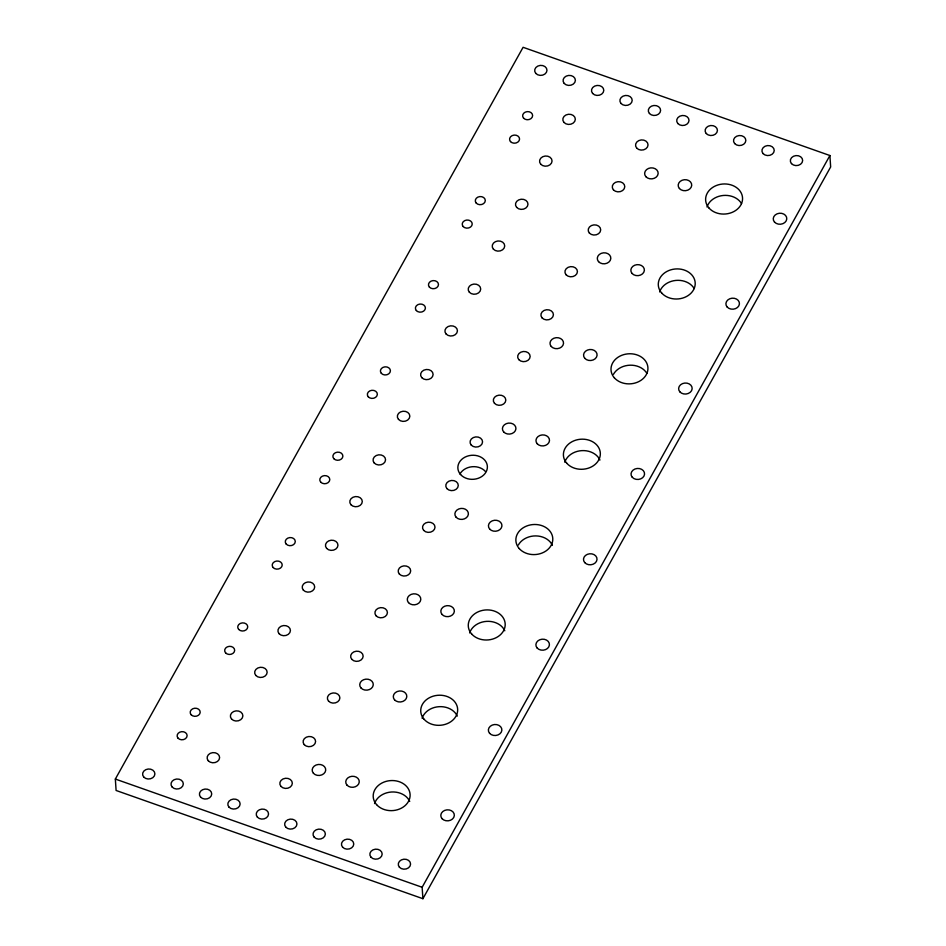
<?xml version="1.0" encoding="UTF-8"?>
<svg xmlns="http://www.w3.org/2000/svg" width="946" height="946" viewBox="0 0 946 946"><rect width="100%" height="100%" fill="white"/><g stroke="black" fill="none" stroke-linecap="round" stroke-linejoin="round"><path stroke-width="1.42" d="M115.341 779.055L523.091 47.3L829.902 155.522L830.659 166.945L422.909 898.7L116.098 790.478L115.341 779.055L422.141 887.277L422.909 898.7M422.141 887.277L829.902 155.522M459.957 473.981A14.781 12.038 -3.8 0 1 485.44 471.486M564.774 462.204A18.482 15.041 -3.8 0 1 581.743 450.639A18.482 15.041 -3.8 0 1 599.953 460.04M613.446 374.32A18.482 15.041 -3.8 0 1 630.119 365.191A18.482 15.041 -3.8 0 1 646.91 373.41M422.093 718.25A18.482 15.041 -3.8 0 1 439.074 706.686A18.482 15.041 -3.8 0 1 457.273 716.098M469.642 632.933A18.482 15.041 -3.8 0 1 486.611 621.368A18.482 15.041 -3.8 0 1 504.809 630.769M706.993 206.985A18.482 15.041 -3.8 0 1 723.146 195.479A18.482 15.041 -3.8 0 1 741.534 203.603M659.658 291.936A18.482 15.041 -3.8 0 1 675.811 280.43A18.482 15.041 -3.8 0 1 694.198 288.554M518.313 545.05A18.482 15.041 -3.8 0 1 535.803 535.909A18.482 15.041 -3.8 0 1 552.405 545.357M374.557 803.568A18.482 15.041 -3.8 0 1 391.526 792.003A18.482 15.041 -3.8 0 1 409.724 801.416M460.56 474.514A14.781 12.038 -3.8 0 0 486.043 472.019A14.781 12.038 -3.8 0 0 471.262 455.322A14.781 12.038 -3.8 0 0 460.56 474.514M649.429 113.485A6.161 5.014 -3.8 0 0 660.048 112.444A6.161 5.014 -3.8 0 0 653.887 105.491A6.161 5.014 -3.8 0 0 649.429 113.485M677.833 123.512A6.161 5.014 -3.8 0 0 688.452 122.472A6.161 5.014 -3.8 0 0 682.291 115.507A6.161 5.014 -3.8 0 0 677.833 123.512M706.248 133.528A6.161 5.014 -3.8 0 0 716.867 132.487A6.161 5.014 -3.8 0 0 710.706 125.534A6.161 5.014 -3.8 0 0 706.248 133.528M225.586 652.846A5.002 4.068 -3.8 0 0 234.206 652.007A5.002 4.068 -3.8 0 0 229.204 646.355A5.002 4.068 -3.8 0 0 225.586 652.846M734.652 143.556A6.161 5.014 -3.8 0 0 745.271 142.515A6.161 5.014 -3.8 0 0 739.11 135.55A6.161 5.014 -3.8 0 0 734.652 143.556M523.552 118.12A5.002 4.068 -3.8 0 0 532.172 117.28A5.002 4.068 -3.8 0 0 527.17 111.628A5.002 4.068 -3.8 0 0 523.552 118.12M421.75 377.62A6.255 5.097 -3.8 0 0 432.535 376.567A6.255 5.097 -3.8 0 0 426.268 369.496A6.255 5.097 -3.8 0 0 421.75 377.62M463.15 226.532A5.002 4.068 -3.8 0 0 471.77 225.68A5.002 4.068 -3.8 0 0 466.768 220.04A5.002 4.068 -3.8 0 0 463.15 226.532M423.654 530.351A6.255 5.097 -3.8 0 0 434.439 529.299A6.255 5.097 -3.8 0 0 428.183 522.227A6.255 5.097 -3.8 0 0 423.654 530.351M791.471 163.599A6.161 5.014 -3.8 0 0 802.09 162.558A6.161 5.014 -3.8 0 0 795.929 155.593A6.161 5.014 -3.8 0 0 791.471 163.599M763.055 153.571A6.161 5.014 -3.8 0 0 773.674 152.531A6.161 5.014 -3.8 0 0 767.513 145.578A6.161 5.014 -3.8 0 0 763.055 153.571M621.025 103.469A6.161 5.014 -3.8 0 0 631.632 102.428A6.161 5.014 -3.8 0 0 625.472 95.475A6.161 5.014 -3.8 0 0 621.025 103.469M592.61 93.441A6.161 5.014 -3.8 0 0 603.229 92.401A6.161 5.014 -3.8 0 0 597.068 85.447A6.161 5.014 -3.8 0 0 592.61 93.441M564.206 83.425A6.161 5.014 -3.8 0 0 574.825 82.385A6.161 5.014 -3.8 0 0 568.664 75.432A6.161 5.014 -3.8 0 0 564.206 83.425M535.803 73.398A6.161 5.014 -3.8 0 0 546.41 72.369A6.161 5.014 -3.8 0 0 540.249 65.404A6.161 5.014 -3.8 0 0 535.803 73.398M399.401 867.198A6.161 5.014 -3.8 0 0 410.008 866.158A6.161 5.014 -3.8 0 0 403.847 859.205A6.161 5.014 -3.8 0 0 399.401 867.198M370.986 857.182A6.161 5.014 -3.8 0 0 381.605 856.142A6.161 5.014 -3.8 0 0 375.444 849.177A6.161 5.014 -3.8 0 0 370.986 857.182M342.582 847.155A6.161 5.014 -3.8 0 0 353.201 846.114A6.161 5.014 -3.8 0 0 347.04 839.161A6.161 5.014 -3.8 0 0 342.582 847.155M314.167 837.139A6.161 5.014 -3.8 0 0 324.785 836.098A6.161 5.014 -3.8 0 0 318.625 829.134A6.161 5.014 -3.8 0 0 314.167 837.139M285.763 827.111A6.161 5.014 -3.8 0 0 296.382 826.071A6.161 5.014 -3.8 0 0 290.221 819.118A6.161 5.014 -3.8 0 0 285.763 827.111M257.359 817.096A6.161 5.014 -3.8 0 0 267.978 816.055A6.161 5.014 -3.8 0 0 261.817 809.102A6.161 5.014 -3.8 0 0 257.359 817.096M228.944 807.068A6.161 5.014 -3.8 0 0 239.563 806.027A6.161 5.014 -3.8 0 0 233.402 799.074A6.161 5.014 -3.8 0 0 228.944 807.068M200.54 797.052A6.161 5.014 -3.8 0 0 211.159 796.012A6.161 5.014 -3.8 0 0 204.998 789.059A6.161 5.014 -3.8 0 0 200.54 797.052M172.137 787.025A6.161 5.014 -3.8 0 0 182.744 785.996A6.161 5.014 -3.8 0 0 176.583 779.031A6.161 5.014 -3.8 0 0 172.137 787.025M143.721 777.009A6.161 5.014 -3.8 0 0 154.34 775.968A6.161 5.014 -3.8 0 0 148.179 769.015A6.161 5.014 -3.8 0 0 143.721 777.009M191.116 714.715A5.002 4.068 -3.8 0 0 199.736 713.863A5.002 4.068 -3.8 0 0 194.734 708.223A5.002 4.068 -3.8 0 0 191.116 714.715M178.037 738.164A5.002 4.068 -3.8 0 0 186.658 737.324A5.002 4.068 -3.8 0 0 181.656 731.672A5.002 4.068 -3.8 0 0 178.037 738.164M238.652 629.397A5.002 4.068 -3.8 0 0 247.273 628.546A5.002 4.068 -3.8 0 0 242.271 622.894A5.002 4.068 -3.8 0 0 238.652 629.397M286.2 544.068A5.002 4.068 -3.8 0 0 294.821 543.229A5.002 4.068 -3.8 0 0 289.819 537.576A5.002 4.068 -3.8 0 0 286.2 544.068M273.134 567.529A5.002 4.068 -3.8 0 0 281.754 566.678A5.002 4.068 -3.8 0 0 276.752 561.037A5.002 4.068 -3.8 0 0 273.134 567.529M333.796 458.656A5.002 4.068 -3.8 0 0 342.417 457.817A5.002 4.068 -3.8 0 0 337.415 452.164A5.002 4.068 -3.8 0 0 333.796 458.656M320.718 482.117A5.002 4.068 -3.8 0 0 329.338 481.266A5.002 4.068 -3.8 0 0 324.336 475.625A5.002 4.068 -3.8 0 0 320.718 482.117M381.333 373.339A5.002 4.068 -3.8 0 0 389.953 372.499A5.002 4.068 -3.8 0 0 384.951 366.847A5.002 4.068 -3.8 0 0 381.333 373.339M368.266 396.8A5.002 4.068 -3.8 0 0 376.886 395.948A5.002 4.068 -3.8 0 0 371.884 390.308A5.002 4.068 -3.8 0 0 368.266 396.8M429.389 287.099A5.002 4.068 -3.8 0 0 438.01 286.26A5.002 4.068 -3.8 0 0 433.008 280.607A5.002 4.068 -3.8 0 0 429.389 287.099M416.323 310.548A5.002 4.068 -3.8 0 0 424.943 309.709A5.002 4.068 -3.8 0 0 419.941 304.056A5.002 4.068 -3.8 0 0 416.323 310.548M476.216 203.071A5.002 4.068 -3.8 0 0 484.837 202.231A5.002 4.068 -3.8 0 0 479.835 196.579A5.002 4.068 -3.8 0 0 476.216 203.071M510.485 141.581A5.002 4.068 -3.8 0 0 519.106 140.729A5.002 4.068 -3.8 0 0 514.104 135.089A5.002 4.068 -3.8 0 0 510.485 141.581M376.579 804.632A18.482 15.041 -3.8 0 0 408.424 801.522A18.482 15.041 -3.8 0 0 389.941 780.651A18.482 15.041 -3.8 0 0 376.579 804.632M313.422 773.272A6.776 5.522 -3.8 0 0 325.105 772.125A6.776 5.522 -3.8 0 0 318.329 764.474A6.776 5.522 -3.8 0 0 313.422 773.272M442.042 818.645A6.776 5.522 -3.8 0 0 453.725 817.498A6.776 5.522 -3.8 0 0 446.95 809.847A6.776 5.522 -3.8 0 0 442.042 818.645M346.981 785.109A6.776 5.522 -3.8 0 0 358.652 783.962A6.776 5.522 -3.8 0 0 351.877 776.311A6.776 5.522 -3.8 0 0 346.981 785.109M424.127 719.315A18.482 15.041 -3.8 0 0 455.972 716.205A18.482 15.041 -3.8 0 0 437.49 695.322A18.482 15.041 -3.8 0 0 424.127 719.315M360.97 687.955A6.776 5.522 -3.8 0 0 372.653 686.808A6.776 5.522 -3.8 0 0 365.865 679.157A6.776 5.522 -3.8 0 0 360.97 687.955M489.59 733.316A6.776 5.522 -3.8 0 0 501.262 732.18A6.776 5.522 -3.8 0 0 494.486 724.53A6.776 5.522 -3.8 0 0 489.59 733.316M394.517 699.78A6.776 5.522 -3.8 0 0 406.201 698.645A6.776 5.522 -3.8 0 0 399.425 690.994A6.776 5.522 -3.8 0 0 394.517 699.78M471.664 633.997A18.482 15.041 -3.8 0 0 503.509 630.876A18.482 15.041 -3.8 0 0 485.038 610.004A18.482 15.041 -3.8 0 0 471.664 633.997M408.506 602.626A6.776 5.522 -3.8 0 0 420.19 601.49A6.776 5.522 -3.8 0 0 413.414 593.84A6.776 5.522 -3.8 0 0 408.506 602.626M537.127 647.998A6.776 5.522 -3.8 0 0 548.81 646.863A6.776 5.522 -3.8 0 0 542.034 639.2A6.776 5.522 -3.8 0 0 537.127 647.998M442.066 614.462A6.776 5.522 -3.8 0 0 453.737 613.327A6.776 5.522 -3.8 0 0 446.961 605.665A6.776 5.522 -3.8 0 0 442.066 614.462M519.259 548.585A18.482 15.041 -3.8 0 0 551.104 545.464A18.482 15.041 -3.8 0 0 532.622 524.592A18.482 15.041 -3.8 0 0 519.259 548.585M456.102 517.214A6.776 5.522 -3.8 0 0 467.785 516.078A6.776 5.522 -3.8 0 0 461.009 508.428A6.776 5.522 -3.8 0 0 456.102 517.214M584.723 562.586A6.776 5.522 -3.8 0 0 596.406 561.451A6.776 5.522 -3.8 0 0 589.63 553.788A6.776 5.522 -3.8 0 0 584.723 562.586M489.661 529.051A6.776 5.522 -3.8 0 0 501.333 527.915A6.776 5.522 -3.8 0 0 494.557 520.265A6.776 5.522 -3.8 0 0 489.661 529.051M566.796 463.268A18.482 15.041 -3.8 0 0 598.652 460.146A18.482 15.041 -3.8 0 0 580.17 439.275A18.482 15.041 -3.8 0 0 566.796 463.268M503.65 431.896A6.776 5.522 -3.8 0 0 515.322 430.761A6.776 5.522 -3.8 0 0 508.546 423.099A6.776 5.522 -3.8 0 0 503.65 431.896M632.271 477.269A6.776 5.522 -3.8 0 0 643.942 476.134A6.776 5.522 -3.8 0 0 637.166 468.471A6.776 5.522 -3.8 0 0 632.271 477.269M537.198 443.733A6.776 5.522 -3.8 0 0 548.881 442.598A6.776 5.522 -3.8 0 0 542.105 434.935A6.776 5.522 -3.8 0 0 537.198 443.733M614.392 377.856A18.482 15.041 -3.8 0 0 646.248 374.734A18.482 15.041 -3.8 0 0 627.766 353.863A18.482 15.041 -3.8 0 0 614.392 377.856M551.246 346.484A6.776 5.522 -3.8 0 0 562.917 345.349A6.776 5.522 -3.8 0 0 556.142 337.687A6.776 5.522 -3.8 0 0 551.246 346.484M679.867 391.857A6.776 5.522 -3.8 0 0 691.538 390.722A6.776 5.522 -3.8 0 0 684.762 383.059A6.776 5.522 -3.8 0 0 679.867 391.857M584.794 358.321A6.776 5.522 -3.8 0 0 596.477 357.186A6.776 5.522 -3.8 0 0 589.701 349.523A6.776 5.522 -3.8 0 0 584.794 358.321M661.68 293A18.482 15.041 -3.8 0 0 693.524 289.878A18.482 15.041 -3.8 0 0 675.054 269.007A18.482 15.041 -3.8 0 0 661.68 293M598.534 261.628A6.776 5.522 -3.8 0 0 610.205 260.493A6.776 5.522 -3.8 0 0 603.43 252.83A6.776 5.522 -3.8 0 0 598.534 261.628M727.143 307.001A6.776 5.522 -3.8 0 0 738.826 305.854A6.776 5.522 -3.8 0 0 732.05 298.203A6.776 5.522 -3.8 0 0 727.143 307.001M632.082 273.465A6.776 5.522 -3.8 0 0 643.765 272.318A6.776 5.522 -3.8 0 0 636.977 264.667A6.776 5.522 -3.8 0 0 632.082 273.465M709.015 208.049A18.482 15.041 -3.8 0 0 740.872 204.927A18.482 15.041 -3.8 0 0 722.389 184.056A18.482 15.041 -3.8 0 0 709.015 208.049M645.87 176.677A6.776 5.522 -3.8 0 0 657.541 175.542A6.776 5.522 -3.8 0 0 650.765 167.88A6.776 5.522 -3.8 0 0 645.87 176.677M774.49 222.05A6.776 5.522 -3.8 0 0 786.161 220.915A6.776 5.522 -3.8 0 0 779.386 213.252A6.776 5.522 -3.8 0 0 774.49 222.05M679.417 188.514A6.776 5.522 -3.8 0 0 691.1 187.379A6.776 5.522 -3.8 0 0 684.325 179.716A6.776 5.522 -3.8 0 0 679.417 188.514M231.522 718.995A6.255 5.097 -3.8 0 0 242.306 717.943A6.255 5.097 -3.8 0 0 236.051 710.872A6.255 5.097 -3.8 0 0 231.522 718.995M304.245 744.644A6.255 5.097 -3.8 0 0 315.03 743.591A6.255 5.097 -3.8 0 0 308.774 736.52A6.255 5.097 -3.8 0 0 304.245 744.644M208.262 760.75A6.255 5.097 -3.8 0 0 219.046 759.697A6.255 5.097 -3.8 0 0 212.779 752.626A6.255 5.097 -3.8 0 0 208.262 760.75M280.974 786.398A6.255 5.097 -3.8 0 0 291.758 785.346A6.255 5.097 -3.8 0 0 285.503 778.274A6.255 5.097 -3.8 0 0 280.974 786.398M279.07 633.678A6.255 5.097 -3.8 0 0 289.854 632.614A6.255 5.097 -3.8 0 0 283.599 625.554A6.255 5.097 -3.8 0 0 279.07 633.678M351.782 659.327A6.255 5.097 -3.8 0 0 362.578 658.274A6.255 5.097 -3.8 0 0 356.311 651.203A6.255 5.097 -3.8 0 0 351.782 659.327M255.798 675.432A6.255 5.097 -3.8 0 0 266.583 674.368A6.255 5.097 -3.8 0 0 260.327 667.308A6.255 5.097 -3.8 0 0 255.798 675.432M328.522 701.081A6.255 5.097 -3.8 0 0 339.307 700.028A6.255 5.097 -3.8 0 0 333.051 692.957A6.255 5.097 -3.8 0 0 328.522 701.081M326.607 548.361A6.255 5.097 -3.8 0 0 337.391 547.296A6.255 5.097 -3.8 0 0 331.135 540.225A6.255 5.097 -3.8 0 0 326.607 548.361M399.33 574.009A6.255 5.097 -3.8 0 0 410.115 572.957A6.255 5.097 -3.8 0 0 403.859 565.885A6.255 5.097 -3.8 0 0 399.33 574.009M303.347 590.115A6.255 5.097 -3.8 0 0 314.131 589.051A6.255 5.097 -3.8 0 0 307.864 581.991A6.255 5.097 -3.8 0 0 303.347 590.115M376.059 615.763A6.255 5.097 -3.8 0 0 386.843 614.711A6.255 5.097 -3.8 0 0 380.588 607.639A6.255 5.097 -3.8 0 0 376.059 615.763M374.202 462.949A6.255 5.097 -3.8 0 0 384.987 461.885A6.255 5.097 -3.8 0 0 378.731 454.825A6.255 5.097 -3.8 0 0 374.202 462.949M446.926 488.597A6.255 5.097 -3.8 0 0 457.71 487.545A6.255 5.097 -3.8 0 0 451.455 480.473A6.255 5.097 -3.8 0 0 446.926 488.597M350.931 504.703A6.255 5.097 -3.8 0 0 361.727 503.639A6.255 5.097 -3.8 0 0 355.46 496.579A6.255 5.097 -3.8 0 0 350.931 504.703M494.462 403.28A6.255 5.097 -3.8 0 0 505.247 402.216A6.255 5.097 -3.8 0 0 498.991 395.156A6.255 5.097 -3.8 0 0 494.462 403.28M398.479 419.374A6.255 5.097 -3.8 0 0 409.263 418.321A6.255 5.097 -3.8 0 0 403.008 411.25A6.255 5.097 -3.8 0 0 398.479 419.374M471.203 445.034A6.255 5.097 -3.8 0 0 481.987 443.981A6.255 5.097 -3.8 0 0 475.732 436.91A6.255 5.097 -3.8 0 0 471.203 445.034M469.346 292.208A6.255 5.097 -3.8 0 0 480.13 291.155A6.255 5.097 -3.8 0 0 473.863 284.084A6.255 5.097 -3.8 0 0 469.346 292.208M542.058 317.868A6.255 5.097 -3.8 0 0 552.842 316.815A6.255 5.097 -3.8 0 0 546.587 309.744A6.255 5.097 -3.8 0 0 542.058 317.868M446.074 333.973A6.255 5.097 -3.8 0 0 456.859 332.909A6.255 5.097 -3.8 0 0 450.603 325.838A6.255 5.097 -3.8 0 0 446.074 333.973M518.798 359.622A6.255 5.097 -3.8 0 0 529.583 358.569A6.255 5.097 -3.8 0 0 523.315 351.498A6.255 5.097 -3.8 0 0 518.798 359.622M516.622 207.351A6.255 5.097 -3.8 0 0 527.407 206.299A6.255 5.097 -3.8 0 0 521.151 199.228A6.255 5.097 -3.8 0 0 516.622 207.351M589.346 233.012A6.255 5.097 -3.8 0 0 600.131 231.947A6.255 5.097 -3.8 0 0 593.875 224.888A6.255 5.097 -3.8 0 0 589.346 233.012M493.363 249.105A6.255 5.097 -3.8 0 0 504.147 248.053A6.255 5.097 -3.8 0 0 497.892 240.982A6.255 5.097 -3.8 0 0 493.363 249.105M566.075 274.766A6.255 5.097 -3.8 0 0 576.859 273.701A6.255 5.097 -3.8 0 0 570.604 266.642A6.255 5.097 -3.8 0 0 566.075 274.766M563.958 122.401A6.255 5.097 -3.8 0 0 574.754 121.348A6.255 5.097 -3.8 0 0 568.487 114.277A6.255 5.097 -3.8 0 0 563.958 122.401M636.682 148.061A6.255 5.097 -3.8 0 0 647.466 147.008A6.255 5.097 -3.8 0 0 641.211 139.937A6.255 5.097 -3.8 0 0 636.682 148.061M540.698 164.166A6.255 5.097 -3.8 0 0 551.483 163.102A6.255 5.097 -3.8 0 0 545.227 156.031A6.255 5.097 -3.8 0 0 540.698 164.166M613.41 189.815A6.255 5.097 -3.8 0 0 624.206 188.762A6.255 5.097 -3.8 0 0 617.939 181.691A6.255 5.097 -3.8 0 0 613.41 189.815"/></g></svg>
